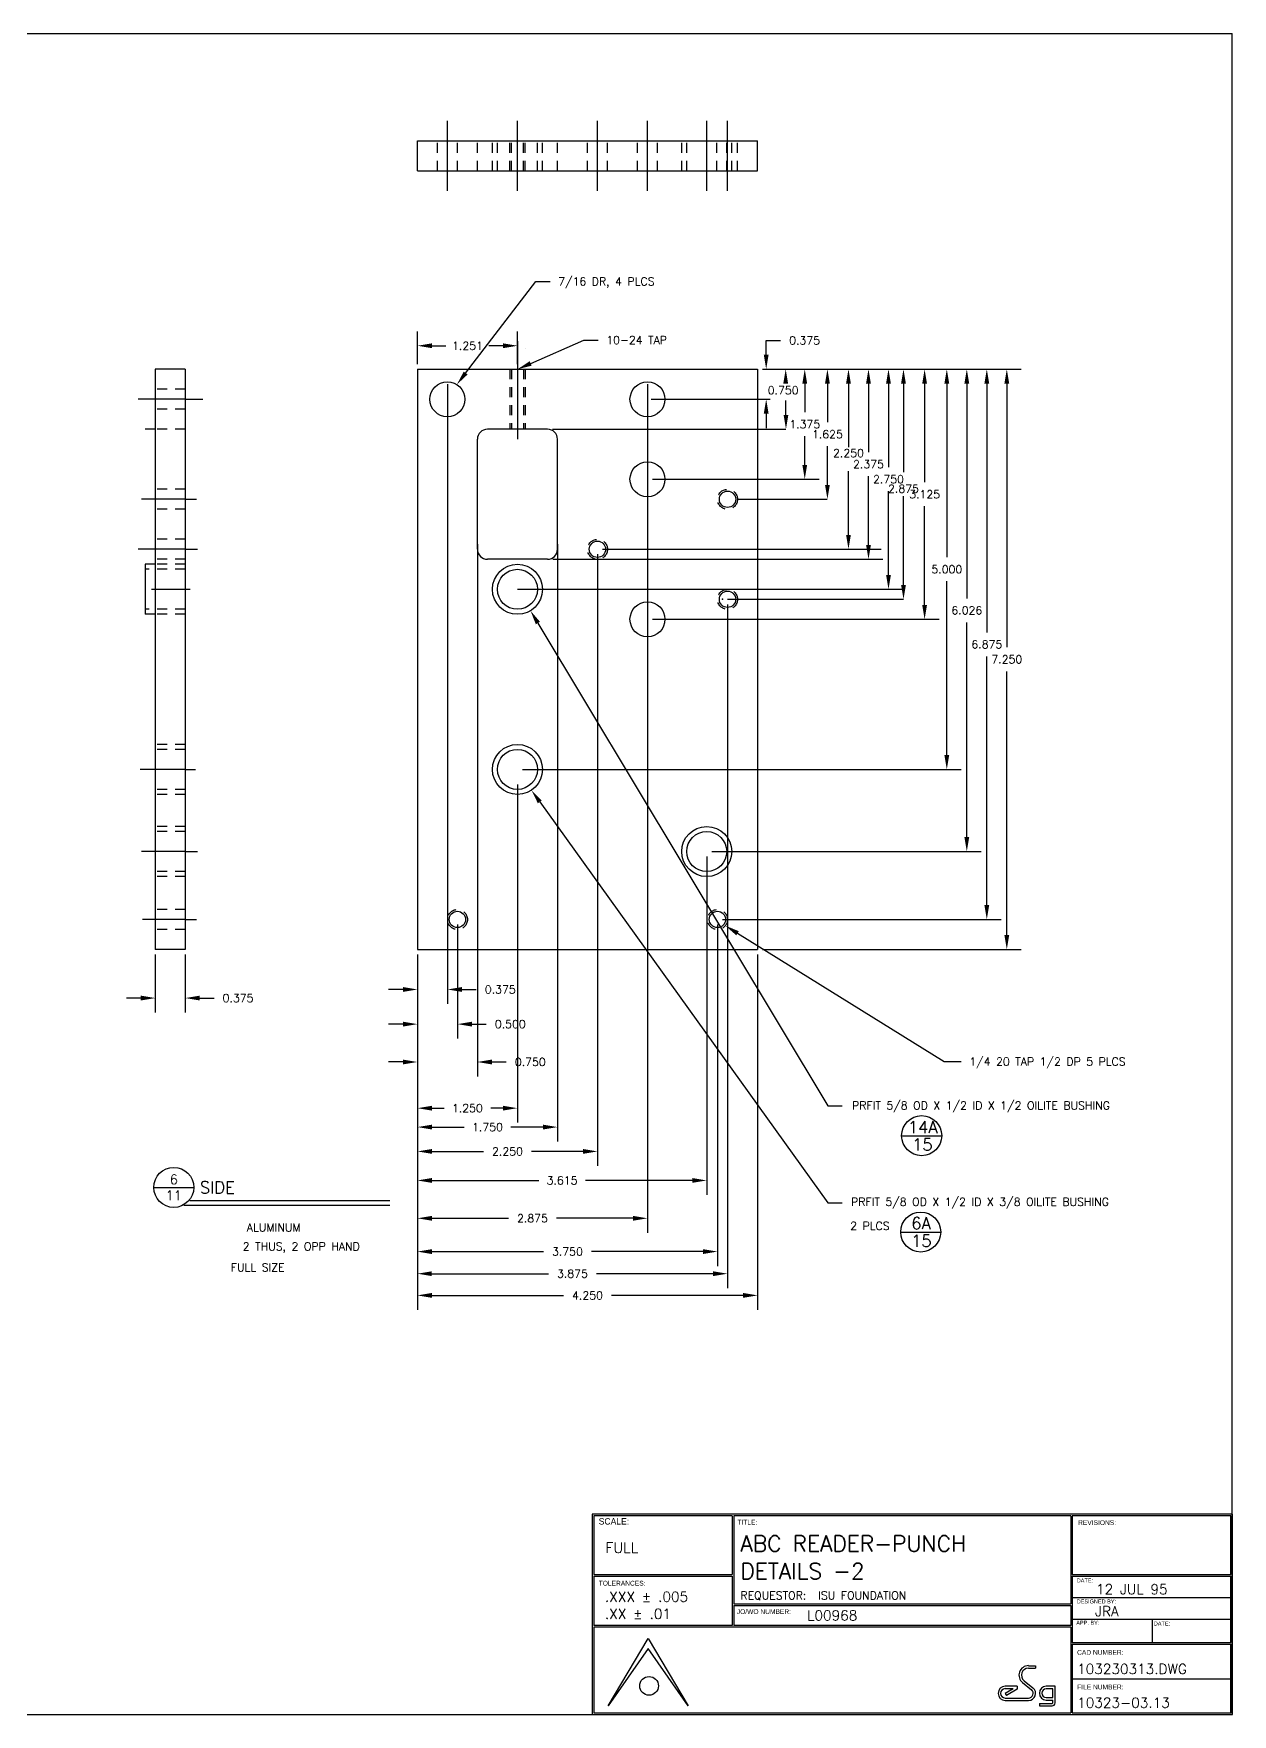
# Model space of a CAD drawing. Extents: x 0 to 33, y 0 to 21.
# Drawn here: x 18.02 to 33, y 0 to 21 of the extents above; entities that cross this region are included whole.
import ezdxf
from ezdxf.enums import TextEntityAlignment as Align

# ---------------------------------------------------------------- set-up
doc = ezdxf.new("R2010")
doc.units = 0
doc.header["$MEASUREMENT"] = 0
doc.linetypes.add('CENTER', pattern=[2, 1.25, -0.25, 0.25, -0.25])
doc.linetypes.add('HIDDEN2', pattern=[0.1875, 0.125, -0.0625])
doc.layers.get('0').update_dxf_attribs({"linetype": 'CONTINUOUS'})
doc.layers.get('DEFPOINTS').update_dxf_attribs({"linetype": 'CONTINUOUS'})
for name, color, linetype in [('BORDER', 5, 'CONTINUOUS'), ('DIM', 1, 'CONTINUOUS'), ('HIDDEN2', 6, 'HIDDEN2'), ('NFCENTER', 4, 'CENTER'), ('OBJECT', 3, 'CONTINUOUS'), ('TEXT', 1, 'CONTINUOUS')]:
    doc.layers.add(name, color=color, linetype=linetype)
doc.styles.add('ROMANS', font='romans')
doc.styles.add('SIMPLEX', font='simplex')
doc.styles.add('TITLE', font='italic')
doc.dimstyles.get("Standard").update_dxf_attribs({"dimtxt": 0.1, "dimasz": 0.18, "dimexe": 0.18, "dimexo": 0.0625, "dimgap": 0.1, "dimtad": 0, "dimtih": 1, "dimtoh": 1, "dimdec": 3, "dimzin": 0, "dimdsep": 46, "dimtxsty": 'SIMPLEX', "dimcen": 0.1, "dimclrd": 256, "dimclre": 256, "dimclrt": 256, "dimadec": 0, "dimazin": 0, "dimtfac": 0.8, "dimtdec": 3, "dimtofl": 0, "dimtmove": 2, "dimatfit": 3, "dimfxl": 1, "dimtolj": 1, "dimtzin": 0, "dimarcsym": 0})

# ---------------------------------------------------------------- blocks, each defined once
blk = doc.blocks.new('P-TITLE')
for p, q in [((-1.5625, -0.6375), (-1.0625, -0.6375)), ((-1.1125, -0.8), (1.3875, -0.8)), ((1.3875, -0.8625), (-1.1875, -0.8625))]:
    blk.add_line(p, q)
at = {"layer": 'DIM', "color": 7}
blk.add_circle((-1.3125, -0.6375), 0.25, dxfattribs=at)
at = {"style": 'ROMANS'}
for tag, p in [('NO.', (-1.3125, -0.5375)), ('PAGE', (-1.3125, -0.7375))]:
    blk.add_attdef(tag, text='', height=0.12, dxfattribs=at).set_placement(p, align=Align.MIDDLE)
for tag, p, height in [('DESCRIPTION', (-0.9875, -0.7125), 0.15), ('MATERIAL', (-0.4, -1.1875), 0.1), ('#_REQUIRED', (-0.45, -1.425), 0.1), ('SCALE', (-0.6, -1.6875), 0.1)]:
    blk.add_attdef(tag, p, '', height=height, dxfattribs=at)
at = {"style": 'ROMANS', "flags": 2}
for tag, p in [('MATERIAL:', (-1.1625, -1.1875)), ('#_REQD:', (-1.1625, -1.4375)), ('SCALE:', (-1.1625, -1.6875))]:
    blk.add_attdef(tag, p, '', height=0.1, dxfattribs=at)
blk = doc.blocks.new('*D34')
at = {"linetype": 'ByBlock', "transparency": 16777216}
for p, q in [((26.566, 28.947), (26.566, 24.68)), ((22.817, 28.572), (22.817, 24.68)), ((22.997, 24.86), (24.391, 24.86)), ((26.386, 24.86), (24.991, 24.86))]:
    blk.add_line(p, q, dxfattribs=at)
for points in [[(22.997, 24.89), (22.997, 24.83), (22.817, 24.86)], [(26.386, 24.89), (26.386, 24.83), (26.566, 24.86)]]:
    blk.add_solid(points, dxfattribs=at)
at = {"layer": 'DEFPOINTS', "color": 0, "linetype": 'ByBlock', "transparency": 16777216}
for p in [(26.566, 29.01), (22.817, 28.635), (26.566, 24.86)]:
    blk.add_point(p, dxfattribs=at)
at = {"linetype": 'ByBlock', "transparency": 16777216, "style": 'SIMPLEX'}
blk.add_text('3.750', height=0.1, dxfattribs=at).set_placement((24.691, 24.86), align=Align.MIDDLE_CENTER)
blk = doc.blocks.new('*D35')
at = {"linetype": 'ByBlock', "transparency": 16777216}
for p, q in [((22.817, 28.572), (22.817, 24.133)), ((27.067, 28.572), (27.067, 24.133)), ((22.997, 24.313), (24.642, 24.313)), ((26.887, 24.313), (25.242, 24.313))]:
    blk.add_line(p, q, dxfattribs=at)
for points in [[(22.997, 24.343), (22.997, 24.283), (22.817, 24.313)], [(26.887, 24.343), (26.887, 24.283), (27.067, 24.313)]]:
    blk.add_solid(points, dxfattribs=at)
at = {"layer": 'DEFPOINTS', "color": 0, "linetype": 'ByBlock', "transparency": 16777216}
for p in [(22.817, 28.635), (27.067, 28.635), (27.067, 24.313)]:
    blk.add_point(p, dxfattribs=at)
at = {"linetype": 'ByBlock', "transparency": 16777216, "style": 'SIMPLEX'}
blk.add_text('4.250', height=0.1, dxfattribs=at).set_placement((24.942, 24.313), align=Align.MIDDLE_CENTER)
blk = doc.blocks.new('*D36')
at = {"linetype": 'ByBlock', "transparency": 16777216}
for p, q in [((19.54, 28.572), (19.54, 27.848)), ((19.915, 28.572), (19.915, 27.848)), ((19.36, 28.028), (19.18, 28.028)), ((20.095, 28.028), (20.275, 28.028))]:
    blk.add_line(p, q, dxfattribs=at)
for points in [[(19.36, 28.058), (19.36, 27.998), (19.54, 28.028)], [(20.095, 28.058), (20.095, 27.998), (19.915, 28.028)]]:
    blk.add_solid(points, dxfattribs=at)
at = {"layer": 'DEFPOINTS', "color": 0, "linetype": 'ByBlock', "transparency": 16777216}
for p in [(19.54, 28.635), (19.915, 28.635), (19.915, 28.028)]:
    blk.add_point(p, dxfattribs=at)
at = {"linetype": 'ByBlock', "transparency": 16777216, "style": 'SIMPLEX'}
blk.add_text('0.375', height=0.1, dxfattribs=at).set_placement((20.575, 28.028), align=Align.MIDDLE_CENTER)
blk = doc.blocks.new('*D37')
at = {"linetype": 'ByBlock', "transparency": 16777216}
for p, q in [((27.129, 35.885), (30.362, 35.885)), ((30.182, 35.705), (30.182, 32.41)), ((30.182, 28.815), (30.182, 32.11)), ((27.129, 28.635), (30.362, 28.635))]:
    blk.add_line(p, q, dxfattribs=at)
for points in [[(30.152, 35.705), (30.212, 35.705), (30.182, 35.885)], [(30.152, 28.815), (30.212, 28.815), (30.182, 28.635)]]:
    blk.add_solid(points, dxfattribs=at)
at = {"layer": 'DEFPOINTS', "color": 0, "linetype": 'ByBlock', "transparency": 16777216}
for p in [(27.067, 35.885), (27.067, 28.635), (30.182, 28.635)]:
    blk.add_point(p, dxfattribs=at)
at = {"linetype": 'ByBlock', "transparency": 16777216, "style": 'SIMPLEX'}
blk.add_text('7.250', height=0.1, dxfattribs=at).set_placement((30.182, 32.26), align=Align.MIDDLE_CENTER)
blk = doc.blocks.new('*D38')
at = {"linetype": 'ByBlock', "transparency": 16777216}
for p, q in [((27.129, 35.885), (30.112, 35.885)), ((29.932, 35.705), (29.932, 32.597)), ((29.932, 29.19), (29.932, 32.297)), ((26.629, 29.01), (30.112, 29.01))]:
    blk.add_line(p, q, dxfattribs=at)
for points in [[(29.902, 35.705), (29.962, 35.705), (29.932, 35.885)], [(29.902, 29.19), (29.962, 29.19), (29.932, 29.01)]]:
    blk.add_solid(points, dxfattribs=at)
at = {"layer": 'DEFPOINTS', "color": 0, "linetype": 'ByBlock', "transparency": 16777216}
for p in [(27.067, 35.885), (26.566, 29.01), (29.932, 29.01)]:
    blk.add_point(p, dxfattribs=at)
at = {"linetype": 'ByBlock', "transparency": 16777216, "style": 'SIMPLEX'}
blk.add_text('6.875', height=0.1, dxfattribs=at).set_placement((29.932, 32.447), align=Align.MIDDLE_CENTER)
blk = doc.blocks.new('*D39')
at = {"linetype": 'ByBlock', "transparency": 16777216}
for p, q in [((27.129, 35.885), (29.862, 35.885)), ((29.682, 35.705), (29.682, 33.022)), ((29.682, 30.039), (29.682, 32.722)), ((26.494, 29.859), (29.862, 29.859))]:
    blk.add_line(p, q, dxfattribs=at)
for points in [[(29.652, 35.705), (29.712, 35.705), (29.682, 35.885)], [(29.652, 30.039), (29.712, 30.039), (29.682, 29.859)]]:
    blk.add_solid(points, dxfattribs=at)
at = {"layer": 'DEFPOINTS', "color": 0, "linetype": 'ByBlock', "transparency": 16777216}
for p in [(27.067, 35.885), (26.432, 29.859), (29.682, 29.859)]:
    blk.add_point(p, dxfattribs=at)
at = {"linetype": 'ByBlock', "transparency": 16777216, "style": 'SIMPLEX'}
blk.add_text('6.026', height=0.1, dxfattribs=at).set_placement((29.682, 32.872), align=Align.MIDDLE_CENTER)
blk = doc.blocks.new('*D40')
at = {"linetype": 'ByBlock', "transparency": 16777216}
for p, q in [((27.129, 35.885), (29.612, 35.885)), ((29.432, 35.705), (29.432, 33.535)), ((29.432, 31.065), (29.432, 33.235)), ((24.129, 30.885), (29.612, 30.885))]:
    blk.add_line(p, q, dxfattribs=at)
for points in [[(29.402, 35.705), (29.462, 35.705), (29.432, 35.885)], [(29.402, 31.065), (29.462, 31.065), (29.432, 30.885)]]:
    blk.add_solid(points, dxfattribs=at)
at = {"layer": 'DEFPOINTS', "color": 0, "linetype": 'ByBlock', "transparency": 16777216}
for p in [(27.067, 35.885), (24.066, 30.885), (29.432, 30.885)]:
    blk.add_point(p, dxfattribs=at)
at = {"linetype": 'ByBlock', "transparency": 16777216, "style": 'SIMPLEX'}
blk.add_text('5.000', height=0.1, dxfattribs=at).set_placement((29.432, 33.385), align=Align.MIDDLE_CENTER)
blk = doc.blocks.new('*D41')
at = {"linetype": 'ByBlock', "transparency": 16777216}
for p, q in [((25.067, 33.572), (25.067, 25.932)), ((22.817, 28.572), (22.817, 25.932)), ((22.997, 26.112), (23.642, 26.112)), ((24.887, 26.112), (24.242, 26.112))]:
    blk.add_line(p, q, dxfattribs=at)
for points in [[(22.997, 26.142), (22.997, 26.082), (22.817, 26.112)], [(24.887, 26.142), (24.887, 26.082), (25.067, 26.112)]]:
    blk.add_solid(points, dxfattribs=at)
at = {"layer": 'DEFPOINTS', "color": 0, "linetype": 'ByBlock', "transparency": 16777216}
for p in [(25.067, 33.635), (22.817, 28.635), (25.067, 26.112)]:
    blk.add_point(p, dxfattribs=at)
at = {"linetype": 'ByBlock', "transparency": 16777216, "style": 'SIMPLEX'}
blk.add_text('2.250', height=0.1, dxfattribs=at).set_placement((23.942, 26.112), align=Align.MIDDLE_CENTER)
blk = doc.blocks.new('*D42')
at = {"linetype": 'ByBlock', "transparency": 16777216}
for p, q in [((24.567, 33.697), (24.567, 26.236)), ((22.817, 28.572), (22.817, 26.236)), ((22.997, 26.416), (23.401, 26.416)), ((24.387, 26.416), (23.982, 26.416))]:
    blk.add_line(p, q, dxfattribs=at)
for points in [[(22.997, 26.446), (22.997, 26.386), (22.817, 26.416)], [(24.387, 26.446), (24.387, 26.386), (24.567, 26.416)]]:
    blk.add_solid(points, dxfattribs=at)
at = {"layer": 'DEFPOINTS', "color": 0, "linetype": 'ByBlock', "transparency": 16777216}
for p in [(24.567, 33.76), (22.817, 28.635), (24.567, 26.416)]:
    blk.add_point(p, dxfattribs=at)
at = {"linetype": 'ByBlock', "transparency": 16777216, "style": 'SIMPLEX'}
blk.add_text('1.750', height=0.1, dxfattribs=at).set_placement((23.692, 26.416), align=Align.MIDDLE_CENTER)
blk = doc.blocks.new('*D43')
at = {"linetype": 'ByBlock', "transparency": 16777216}
for p, q in [((23.567, 33.697), (23.567, 27.049)), ((22.817, 28.572), (22.817, 27.049)), ((22.637, 27.229), (22.457, 27.229)), ((23.747, 27.229), (23.927, 27.229))]:
    blk.add_line(p, q, dxfattribs=at)
for points in [[(22.637, 27.259), (22.637, 27.199), (22.817, 27.229)], [(23.747, 27.259), (23.747, 27.199), (23.567, 27.229)]]:
    blk.add_solid(points, dxfattribs=at)
at = {"layer": 'DEFPOINTS', "color": 0, "linetype": 'ByBlock', "transparency": 16777216}
for p in [(23.567, 33.76), (22.817, 28.635), (23.567, 27.229)]:
    blk.add_point(p, dxfattribs=at)
at = {"linetype": 'ByBlock', "transparency": 16777216, "style": 'SIMPLEX'}
blk.add_text('0.750', height=0.1, dxfattribs=at).set_placement((24.227, 27.229), align=Align.MIDDLE_CENTER)
blk = doc.blocks.new('*D44')
at = {"linetype": 'ByBlock', "transparency": 16777216}
for p, q in [((25.692, 35.697), (25.692, 25.096)), ((22.817, 28.572), (22.817, 25.096)), ((22.997, 25.276), (23.954, 25.276)), ((25.512, 25.276), (24.554, 25.276))]:
    blk.add_line(p, q, dxfattribs=at)
for points in [[(22.997, 25.306), (22.997, 25.246), (22.817, 25.276)], [(25.512, 25.306), (25.512, 25.246), (25.692, 25.276)]]:
    blk.add_solid(points, dxfattribs=at)
at = {"layer": 'DEFPOINTS', "color": 0, "linetype": 'ByBlock', "transparency": 16777216}
for p in [(25.692, 35.76), (22.817, 28.635), (25.692, 25.276)]:
    blk.add_point(p, dxfattribs=at)
at = {"linetype": 'ByBlock', "transparency": 16777216, "style": 'SIMPLEX'}
blk.add_text('2.875', height=0.1, dxfattribs=at).set_placement((24.254, 25.276), align=Align.MIDDLE_CENTER)
blk = doc.blocks.new('*D45')
at = {"linetype": 'ByBlock', "transparency": 16777216}
for p, q in [((23.192, 35.697), (23.192, 27.955)), ((22.817, 28.572), (22.817, 27.955)), ((22.637, 28.135), (22.457, 28.135)), ((23.372, 28.135), (23.552, 28.135))]:
    blk.add_line(p, q, dxfattribs=at)
for points in [[(22.637, 28.165), (22.637, 28.105), (22.817, 28.135)], [(23.372, 28.165), (23.372, 28.105), (23.192, 28.135)]]:
    blk.add_solid(points, dxfattribs=at)
at = {"layer": 'DEFPOINTS', "color": 0, "linetype": 'ByBlock', "transparency": 16777216}
for p in [(23.192, 35.76), (22.817, 28.635), (23.192, 28.135)]:
    blk.add_point(p, dxfattribs=at)
at = {"linetype": 'ByBlock', "transparency": 16777216, "style": 'SIMPLEX'}
blk.add_text('0.375', height=0.1, dxfattribs=at).set_placement((23.852, 28.135), align=Align.MIDDLE_CENTER)
blk = doc.blocks.new('*D46')
at = {"linetype": 'ByBlock', "transparency": 16777216}
for p, q in [((26.432, 29.796), (26.432, 25.569)), ((22.817, 28.572), (22.817, 25.569)), ((22.997, 25.749), (24.334, 25.749)), ((26.252, 25.749), (24.915, 25.749))]:
    blk.add_line(p, q, dxfattribs=at)
for points in [[(22.997, 25.779), (22.997, 25.719), (22.817, 25.749)], [(26.252, 25.779), (26.252, 25.719), (26.432, 25.749)]]:
    blk.add_solid(points, dxfattribs=at)
at = {"layer": 'DEFPOINTS', "color": 0, "linetype": 'ByBlock', "transparency": 16777216}
for p in [(26.432, 29.859), (22.817, 28.635), (26.432, 25.749)]:
    blk.add_point(p, dxfattribs=at)
at = {"linetype": 'ByBlock', "transparency": 16777216, "style": 'SIMPLEX'}
blk.add_text('3.615', height=0.1, dxfattribs=at).set_placement((24.624, 25.749), align=Align.MIDDLE_CENTER)
blk = doc.blocks.new('*D47')
at = {"linetype": 'ByBlock', "transparency": 16777216}
for p, q in [((24.066, 30.697), (24.066, 26.472)), ((22.817, 28.572), (22.817, 26.472)), ((22.997, 26.652), (23.151, 26.652)), ((23.886, 26.652), (23.732, 26.652))]:
    blk.add_line(p, q, dxfattribs=at)
for points in [[(22.997, 26.682), (22.997, 26.622), (22.817, 26.652)], [(23.886, 26.682), (23.886, 26.622), (24.066, 26.652)]]:
    blk.add_solid(points, dxfattribs=at)
at = {"layer": 'DEFPOINTS', "color": 0, "linetype": 'ByBlock', "transparency": 16777216}
for p in [(24.066, 30.76), (22.817, 28.635), (24.066, 26.652)]:
    blk.add_point(p, dxfattribs=at)
at = {"linetype": 'ByBlock', "transparency": 16777216, "style": 'SIMPLEX'}
blk.add_text('1.250', height=0.1, dxfattribs=at).set_placement((23.441, 26.652), align=Align.MIDDLE_CENTER)
blk = doc.blocks.new('*D48')
at = {"linetype": 'ByBlock', "transparency": 16777216}
for p, q in [((23.317, 28.947), (23.317, 27.522)), ((22.817, 28.572), (22.817, 27.522)), ((22.637, 27.702), (22.457, 27.702)), ((23.497, 27.702), (23.677, 27.702))]:
    blk.add_line(p, q, dxfattribs=at)
for points in [[(22.637, 27.732), (22.637, 27.672), (22.817, 27.702)], [(23.497, 27.732), (23.497, 27.672), (23.317, 27.702)]]:
    blk.add_solid(points, dxfattribs=at)
at = {"layer": 'DEFPOINTS', "color": 0, "linetype": 'ByBlock', "transparency": 16777216}
for p in [(23.317, 29.01), (22.817, 28.635), (23.317, 27.702)]:
    blk.add_point(p, dxfattribs=at)
at = {"linetype": 'ByBlock', "transparency": 16777216, "style": 'SIMPLEX'}
blk.add_text('0.500', height=0.1, dxfattribs=at).set_placement((23.977, 27.702), align=Align.MIDDLE_CENTER)
blk = doc.blocks.new('*D49')
at = {"linetype": 'ByBlock', "transparency": 16777216}
for p, q in [((22.817, 35.947), (22.817, 36.358)), ((24.068, 35.947), (24.068, 36.358)), ((22.997, 36.178), (23.173, 36.178)), ((23.888, 36.178), (23.711, 36.178))]:
    blk.add_line(p, q, dxfattribs=at)
for points in [[(22.997, 36.208), (22.997, 36.148), (22.817, 36.178)], [(23.888, 36.208), (23.888, 36.148), (24.068, 36.178)]]:
    blk.add_solid(points, dxfattribs=at)
at = {"layer": 'DEFPOINTS', "color": 0, "linetype": 'ByBlock', "transparency": 16777216}
for p in [(24.068, 36.178), (22.817, 35.885), (24.068, 35.885)]:
    blk.add_point(p, dxfattribs=at)
at = {"linetype": 'ByBlock', "transparency": 16777216, "style": 'SIMPLEX'}
blk.add_text('1.251', height=0.1, dxfattribs=at).set_placement((23.442, 36.178), align=Align.MIDDLE_CENTER)
blk = doc.blocks.new('T-BLK')
for p, q in [((-7.799, 0.116), (-7.299, 0.959)), ((-7.299, 0.959), (-6.799, 0.116)), ((-7.299, 0.834), (-7.799, 0.116)), ((-6.799, 0.116), (-7.299, 0.834)), ((-2.602, 0.43), (-2.491, 0.342)), ((-2.547, 0.618), (-2.458, 0.618)), ((-2.547, 0.588), (-2.458, 0.588)), ((-2.458, 0.618), (-2.458, 0.588)), ((-2.688, 0.361), (-2.837, 0.361)), ((-2.738, 0.331), (-2.837, 0.273)), ((-2.738, 0.331), (-2.837, 0.331)), ((-2.837, 0.273), (-2.822, 0.247)), ((-2.837, 0.214), (-2.547, 0.214)), ((-2.688, 0.326), (-2.822, 0.247)), ((-2.688, 0.361), (-2.688, 0.326)), ((-2.621, 0.407), (-2.51, 0.318)), ((-2.214, 0.361), (-2.325, 0.361)), ((-2.244, 0.331), (-2.325, 0.331)), ((-2.325, 0.219), (-2.244, 0.219)), ((-2.244, 0.219), (-2.244, 0.331)), ((-2.214, 0.154), (-2.214, 0.361)), ((-2.837, 0.184), (-2.547, 0.184)), ((-2.411, 0.146), (-2.252, 0.146)), ((-2.411, 0.146), (-2.411, 0.116)), ((-2.411, 0.116), (-2.252, 0.116)), ((-2.325, 0.189), (-2.244, 0.189)), ((-2.244, 0.154), (-2.244, 0.189))]:
    blk.add_line(p, q)
blk.add_circle((-7.289, 0.366), 0.117)
for centre, radius, start, end in [((-2.547, 0.5), 0.119, 90, 231.3801), ((-2.547, 0.5), 0.0887, 90, 231.3801), ((-2.837, 0.273), 0.0887, 90, 270), ((-2.837, 0.273), 0.0587, 90, 270), ((-2.547, 0.273), 0.0887, 270, 51.3801), ((-2.547, 0.273), 0.0587, 270, 51.3801), ((-2.325, 0.275), 0.086, 90, 270), ((-2.325, 0.275), 0.056, 90, 270), ((-2.252, 0.154), 0.0379, 270, 0), ((-2.252, 0.154), 0.00793, 270, 0)]:
    blk.add_arc(centre, radius, start, end)
at = {"layer": 'BORDER'}
for p, q in [((-6.25, 2.49), (-6.25, 1.758)), ((-6.23, 2.49), (-6.23, 1.391)), ((-2.02, 2.49), (-2.02, 1.391)), ((-2, 2.49), (-2, 1.758)), ((-7.979, 1.758), (-6.25, 1.758)), ((-7.979, 1.738), (-6.25, 1.738)), ((-6.25, 1.738), (-6.25, 1.121)), ((-2, 1.758), (-0.019, 1.758)), ((-2, 1.738), (-0.019, 1.738)), ((-2, 1.738), (-2, 0.907)), ((-6.23, 1.391), (-2.02, 1.391)), ((-6.23, 1.371), (-2.02, 1.371)), ((-6.23, 1.371), (-6.23, 1.121)), ((-2.02, 1.371), (-2.02, 1.121)), ((-6.25, 1.121), (-7.979, 1.121)), ((-2.02, 1.101), (-7.979, 1.101)), ((-2.02, 1.121), (-6.23, 1.121)), ((-2.02, 1.101), (-2.02, 0.03)), ((-2, 0.907), (-0.019, 0.907)), ((-2, 0.887), (-0.019, 0.887)), ((-2, 0.887), (-2, 0.03))]:
    blk.add_line(p, q, dxfattribs=at)
for points in [[(0.001, 0.01), (0.001, 2.51), (-7.999, 2.51), (-7.999, 0.01), (0.001, 0.01)], [(-6.25, 2.49), (-7.979, 2.49), (-7.979, 1.758)], [(-2.02, 2.49), (-6.23, 2.49)], [(-0.019, 1.758), (-0.019, 2.49), (-2, 2.49)], [(-7.979, 1.738), (-7.979, 1.121)], [(-0.019, 0.907), (-0.019, 1.738)], [(-7.979, 1.101), (-7.979, 0.03), (-2.02, 0.03)], [(-0.019, 0.03), (-0.019, 0.887)], [(-2, 0.03), (-0.019, 0.03)]]:
    blk.add_lwpolyline(points, dxfattribs=at)
at = {"layer": 'TEXT', "color": 2}
for p, q in [((-0.019, 1.466), (-2, 1.466)), ((-2, 1.201), (-0.019, 1.201)), ((-1, 1.201), (-1, 0.907)), ((-2, 0.454), (-0.019, 0.454))]:
    blk.add_line(p, q, dxfattribs=at)
at = {"style": 'SIMPLEX'}
for s, height, p in [('.XXX %%P .005', 0.125, (-7.84, 1.418)), ('REQUESTOR:', 0.1, (-6.147, 1.446)), ('.XX %%P .01', 0.125, (-7.84, 1.204))]:
    blk.add_text(s, height=height, dxfattribs=at).set_placement(p)
for tag, p, height in [('DWG_:_ACT', (-7.835, 2.028), 0.13), ('FLINE_TITLE', (-6.146, 2.044), 0.2), ('SLINE_TITLE', (-6.146, 1.7), 0.2), ('REQUESTOR', (-5.175, 1.446), 0.1), ('DATE', (-1.703, 1.511), 0.125), ('J.O.N.', (-5.313, 1.184), 0.125), ('DESN', (-1.714, 1.235), 0.125), ('CAD_NUMBER', (-1.94, 0.515), 0.125), ('FILE_NUMBER', (-1.939, 0.094), 0.125)]:
    blk.add_attdef(tag, p, '', height=height, dxfattribs=at)
at = {"color": 7, "style": 'TITLE', "flags": 2}
for tag, p, height in [('TOP_LINE_LOGO', (-6.697, 0.777), 0.17), ('BOTTOM_LINE_LOGO', (-6.693, 0.157), 0.125)]:
    blk.add_attdef(tag, p, '', height=height, dxfattribs=at)
at = {"style": 'SIMPLEX', "flags": 2}
for tag, p, height in [('FIRST_LOGO_LINE', (-6.69, 0.552), 0.1), ('SECOND_LOGO_LINE', (-6.691, 0.394), 0.085)]:
    blk.add_attdef(tag, p, '', height=height, dxfattribs=at)
at = {"layer": 'TEXT'}
for s, height, p in [('SCALE:', 0.08, (-7.918, 2.382)), ('TITLE:', 0.06, (-6.185, 2.381)), ('REVISIONS:', 0.06, (-1.927, 2.376)), ('DATE:', 0.05, (-1.944, 1.658)), ('TOLERANCES:', 0.06, (-7.918, 1.619)), ('JO/WO NUMBER:', 0.06, (-6.192, 1.264)), ('DESIGNED BY:', 0.05, (-1.944, 1.396)), ('APP. BY:', 0.05, (-1.95, 1.13)), ('DATE:', 0.05, (-0.981, 1.12)), ('CAD NUMBER:', 0.06, (-1.94, 0.755)), ('FILE NUMBER:', 0.06, (-1.939, 0.322))]:
    blk.add_text(s, height=height, dxfattribs=at).set_placement(p)
blk = doc.blocks.new('*D50')
at = {"linetype": 'ByBlock', "transparency": 16777216}
for p, q in [((27.268, 14.358), (27.268, 5.815)), ((23.393, 9.983), (23.393, 5.815)), ((23.573, 5.995), (25.03, 5.995)), ((27.088, 5.995), (25.63, 5.995))]:
    blk.add_line(p, q, dxfattribs=at)
for points in [[(23.573, 6.025), (23.573, 5.965), (23.393, 5.995)], [(27.088, 6.025), (27.088, 5.965), (27.268, 5.995)]]:
    blk.add_solid(points, dxfattribs=at)
at = {"layer": 'DEFPOINTS', "color": 0, "linetype": 'ByBlock', "transparency": 16777216}
for p in [(27.268, 14.421), (23.393, 10.046), (27.268, 5.995)]:
    blk.add_point(p, dxfattribs=at)
at = {"linetype": 'ByBlock', "transparency": 16777216, "style": 'SIMPLEX'}
blk.add_text('3.875', height=0.1, dxfattribs=at).set_placement((25.33, 5.995), align=Align.MIDDLE_CENTER)
blk = doc.blocks.new('*D51')
at = {"linetype": 'ByBlock', "transparency": 16777216}
for p, q in [((27.705, 17.296), (28.413, 17.296)), ((28.233, 17.116), (28.233, 16.758)), ((28.233, 16.101), (28.233, 16.458)), ((26.33, 15.921), (28.413, 15.921))]:
    blk.add_line(p, q, dxfattribs=at)
for points in [[(28.203, 17.116), (28.263, 17.116), (28.233, 17.296)], [(28.203, 16.101), (28.263, 16.101), (28.233, 15.921)]]:
    blk.add_solid(points, dxfattribs=at)
at = {"layer": 'DEFPOINTS', "color": 0, "linetype": 'ByBlock', "transparency": 16777216}
for p in [(27.643, 17.296), (26.268, 15.921), (28.233, 15.921)]:
    blk.add_point(p, dxfattribs=at)
at = {"linetype": 'ByBlock', "transparency": 16777216, "style": 'SIMPLEX'}
blk.add_text('1.375', height=0.1, dxfattribs=at).set_placement((28.233, 16.608), align=Align.MIDDLE_CENTER)
blk = doc.blocks.new('*D52')
at = {"linetype": 'ByBlock', "transparency": 16777216}
for p, q in [((27.705, 17.296), (29.911, 17.296)), ((29.731, 17.116), (29.731, 15.883)), ((29.731, 14.351), (29.731, 15.583)), ((26.33, 14.171), (29.911, 14.171))]:
    blk.add_line(p, q, dxfattribs=at)
for points in [[(29.701, 17.116), (29.761, 17.116), (29.731, 17.296)], [(29.701, 14.351), (29.761, 14.351), (29.731, 14.171)]]:
    blk.add_solid(points, dxfattribs=at)
at = {"layer": 'DEFPOINTS', "color": 0, "linetype": 'ByBlock', "transparency": 16777216}
for p in [(27.643, 17.296), (26.268, 14.171), (29.731, 14.171)]:
    blk.add_point(p, dxfattribs=at)
at = {"linetype": 'ByBlock', "transparency": 16777216, "style": 'SIMPLEX'}
blk.add_text('3.125', height=0.1, dxfattribs=at).set_placement((29.731, 15.733), align=Align.MIDDLE_CENTER)

msp = doc.modelspace()

# ---------------------------------------------------------------- linework, layer by layer
at = {"layer": 'BORDER'}
for p, q in [((0, 21), (33, 21)), ((33, 0), (33, 21)), ((0, 0), (33, 0))]:
    msp.add_line(p, q, dxfattribs=at)
at = {"layer": 'DEFPOINTS', "color": 0, "linetype": 'ByBlock'}
for p in [(25.4342, 16.4319), (24.4416, 16.0569), (27.9325, 16.0569), (27.7567, 15.1819), (25.0666, 14.5569), (28.4325, 14.5569), (24.2123, 14.4319), (28.4532, 14.4319), (23.8373, 14.0569), (28.7032, 14.0569), (29.12, 13.9319)]:
    msp.add_point(p, dxfattribs=at)
at = {"layer": 'DIM'}
for p, q in [((23.4193, 16.7588), (24.2958, 17.9039)), ((24.2958, 17.9039), (24.4758, 17.9039)), ((24.2323, 16.8793), (24.8966, 17.1708)), ((24.8966, 17.1708), (25.0766, 17.1708)), ((24.3219, 13.6358), (27.9438, 7.6015)), ((24.3459, 11.4015), (27.9458, 6.3923)), ((26.8171, 9.7595), (29.3986, 8.1564)), ((29.3986, 8.1564), (29.5786, 8.1564)), ((29.4326, 8.1564), (29.6126, 8.1564)), ((27.9438, 7.6015), (28.1238, 7.6015)), ((27.9458, 6.3923), (28.1258, 6.3923))]:
    msp.add_line(p, q, dxfattribs=at)
at = {"layer": 'DIM', "linetype": 'ByBlock'}
for p, q in [((27.1751, 16.9869), (27.1751, 17.1669)), ((27.1751, 17.1669), (27.3551, 17.1669)), ((27.9401, 16.6269), (27.9401, 16.1444)), ((28.2032, 16.6269), (28.2032, 15.8319)), ((28.4532, 16.6269), (28.4532, 15.7694)), ((28.7032, 16.6269), (28.7032, 15.5819)), ((28.8907, 16.6269), (28.8907, 15.5194)), ((25.7358, 16.4319), (27.2237, 16.4319)), ((27.422, 16.2369), (27.422, 16.4169)), ((27.1751, 16.2519), (27.1751, 16.0719)), ((24.5041, 16.0569), (27.422, 16.0569)), ((27.9401, 15.3619), (27.9401, 15.8444)), ((28.2032, 14.7369), (28.2032, 15.5319)), ((28.4532, 14.6119), (28.4532, 15.4694)), ((26.8166, 15.1819), (27.9367, 15.1819)), ((28.7032, 14.2369), (28.7032, 15.2819)), ((28.8907, 14.1119), (28.8907, 15.2194)), ((25.1291, 14.5569), (28.6125, 14.5569)), ((24.5101, 14.4319), (28.6332, 14.4319)), ((24.0666, 14.0569), (28.8832, 14.0569)), ((26.6916, 13.9319), (28.8907, 13.9319))]:
    msp.add_line(p, q, dxfattribs=at)
at = {"layer": 'DIM', "color": 0, "linetype": 'ByBlock'}
msp.add_point((26.6291, 13.9319), dxfattribs=at)
at = {"layer": 'DIM'}
for points in [[(24.2444, 16.8518), (24.2203, 16.9067), (24.0675, 16.8069)], [(23.4431, 16.7406), (23.3955, 16.7771), (23.3099, 16.6159)], [(24.2962, 13.6204), (24.3477, 13.6512), (24.2293, 13.7901)], [(24.3216, 11.384), (24.3703, 11.4191), (24.2409, 11.5477)], [(26.8013, 9.734), (26.8329, 9.7849), (26.6642, 9.8544)]]:
    msp.add_solid(points, dxfattribs=at)
at = {"layer": 'DIM', "linetype": 'ByBlock'}
for points in [[(27.1451, 16.9869), (27.2051, 16.9869), (27.1751, 16.8069)], [(27.3885, 16.6269), (27.4485, 16.6269), (27.4185, 16.8069)], [(27.9101, 16.6269), (27.9701, 16.6269), (27.9401, 16.8069)], [(28.1732, 16.6269), (28.2332, 16.6269), (28.2032, 16.8069)], [(28.4232, 16.6269), (28.4832, 16.6269), (28.4532, 16.8069)], [(28.6732, 16.6269), (28.7332, 16.6269), (28.7032, 16.8069)], [(28.8607, 16.6269), (28.9207, 16.6269), (28.8907, 16.8069)], [(27.1451, 16.2519), (27.2051, 16.2519), (27.1751, 16.4319)], [(27.392, 16.2369), (27.452, 16.2369), (27.422, 16.0569)], [(27.9101, 15.3619), (27.9701, 15.3619), (27.9401, 15.1819)], [(28.1732, 14.7369), (28.2332, 14.7369), (28.2032, 14.5569)], [(28.4232, 14.6119), (28.4832, 14.6119), (28.4532, 14.4319)], [(28.6732, 14.2369), (28.7332, 14.2369), (28.7032, 14.0569)], [(28.8607, 14.1119), (28.9207, 14.1119), (28.8907, 13.9319)]]:
    msp.add_solid(points, dxfattribs=at)
at = {"layer": 'HIDDEN2'}
for p, q in [((23.0666, 19.2863), (23.0666, 19.6613)), ((23.3166, 19.2863), (23.3166, 19.6613)), ((23.5666, 19.2863), (23.5666, 19.6613)), ((23.7541, 19.2863), (23.7541, 19.6613)), ((23.8166, 19.2863), (23.8166, 19.6613)), ((23.9725, 19.2863), (23.9725, 19.6613)), ((23.9915, 19.2863), (23.9915, 19.6613)), ((24.1435, 19.2863), (24.1435, 19.6613)), ((24.1625, 19.2863), (24.1625, 19.6613)), ((24.3166, 19.2863), (24.3166, 19.6613)), ((24.3791, 19.2863), (24.3791, 19.6613)), ((24.5666, 19.2863), (24.5666, 19.6613)), ((24.9416, 19.2863), (24.9416, 19.6613)), ((25.1916, 19.2863), (25.1916, 19.6613)), ((25.5666, 19.2863), (25.5666, 19.6613)), ((25.8166, 19.2863), (25.8166, 19.6613)), ((26.1191, 19.2863), (26.1191, 19.6613)), ((26.1816, 19.2863), (26.1816, 19.6613)), ((26.5566, 19.2863), (26.5566, 19.6613)), ((26.6816, 19.2863), (26.6816, 19.6613)), ((26.7441, 19.2863), (26.7441, 19.6613)), ((26.8166, 19.2863), (26.8166, 19.6613)), ((24.1695, 17.0624), (24.1695, 17.0624)), ((23.9725, 16.8069), (23.9725, 16.0569)), ((23.9915, 16.8069), (23.9915, 16.0569)), ((24.1435, 16.8069), (24.1435, 16.0569)), ((24.1625, 16.8069), (24.1625, 16.0569)), ((19.9154, 16.5569), (19.5404, 16.5569)), ((19.9154, 16.3069), (19.5404, 16.3069)), ((19.9154, 16.0569), (19.5404, 16.0569)), ((19.9154, 15.3069), (19.5404, 15.3069)), ((19.9154, 15.0569), (19.5404, 15.0569)), ((19.9154, 14.6819), (19.5404, 14.6819)), ((19.9154, 14.3069), (19.4154, 14.3069)), ((19.9154, 14.4319), (19.5404, 14.4319)), ((19.9154, 14.3694), (19.5404, 14.3694)), ((19.9154, 13.8069), (19.4154, 13.8069)), ((19.9154, 13.8069), (19.5404, 13.8069)), ((19.9154, 13.7444), (19.5404, 13.7444)), ((19.9154, 12.1194), (19.5404, 12.1194)), ((19.9154, 12.0569), (19.5404, 12.0569)), ((19.9154, 11.5569), (19.5404, 11.5569)), ((19.9154, 11.4944), (19.5404, 11.4944)), ((19.9154, 11.0932), (19.5404, 11.0932)), ((19.9154, 11.0307), (19.5404, 11.0307)), ((19.9154, 10.5307), (19.5404, 10.5307)), ((19.9154, 10.4682), (19.5404, 10.4682)), ((19.9154, 10.0569), (19.5404, 10.0569)), ((19.9154, 9.8069), (19.5404, 9.8069))]:
    msp.add_line(p, q, dxfattribs=at)
for centre in [(26.6916, 15.1819), (25.0666, 14.5569), (26.6916, 13.9319), (23.3166, 9.9319), (26.5661, 9.9319)]:
    msp.add_circle(centre, 0.125, dxfattribs=at)
at = {"layer": 'NFCENTER'}
for p, q in [((23.1916, 19.0363), (23.1916, 19.9113)), ((24.0666, 19.0363), (24.0666, 19.9113)), ((25.0666, 19.0363), (25.0666, 19.9113)), ((25.6916, 19.0363), (25.6916, 19.9113)), ((26.4316, 19.0363), (26.4316, 19.9113)), ((26.6916, 19.0363), (26.6916, 19.9113)), ((24.0675, 17.1554), (24.0675, 15.9345)), ((19.5404, 16.4319), (19.3269, 16.4319)), ((19.9154, 16.4319), (19.5404, 16.4319)), ((19.9154, 16.4319), (20.1344, 16.4319)), ((19.5404, 15.1819), (19.3666, 15.1819)), ((19.9154, 15.1819), (19.5404, 15.1819)), ((19.9154, 15.1819), (20.055, 15.1819)), ((19.5404, 14.5569), (19.3269, 14.5569)), ((19.9154, 14.5569), (19.5404, 14.5569)), ((19.9154, 14.5569), (20.0683, 14.5569)), ((19.9748, 14.0565), (19.4933, 14.0565)), ((19.5404, 11.8069), (19.3534, 11.8069)), ((19.9154, 11.8069), (19.5404, 11.8069)), ((19.9154, 11.8069), (20.0418, 11.8069)), ((19.5404, 10.7807), (19.3666, 10.7807)), ((19.9154, 10.7807), (19.5404, 10.7807)), ((19.9154, 10.7807), (20.0683, 10.7807)), ((19.5404, 9.9319), (19.3799, 9.9319)), ((19.9154, 9.9319), (19.5404, 9.9319)), ((19.9154, 9.9319), (20.055, 9.9319))]:
    msp.add_line(p, q, dxfattribs=at)
at = {"layer": 'OBJECT'}
for p, q in [((22.8166, 19.6613), (27.0666, 19.6613)), ((22.8166, 19.2863), (22.8166, 19.6613)), ((27.0666, 19.2863), (27.0666, 19.6613)), ((22.8166, 19.2863), (27.0666, 19.2863)), ((19.5404, 16.8069), (19.5404, 9.5569)), ((19.9154, 16.8069), (19.5404, 16.8069)), ((19.9154, 16.8069), (19.9154, 9.5569)), ((22.8166, 16.8069), (22.8166, 9.5569)), ((22.8166, 16.8069), (27.0666, 16.8069)), ((27.0666, 16.8069), (27.0666, 9.5569)), ((19.5404, 16.0569), (19.4154, 16.0569)), ((24.4416, 16.0569), (23.6916, 16.0569)), ((23.5666, 14.5569), (23.5666, 15.9319)), ((24.5666, 14.5569), (24.5666, 15.9319)), ((19.4154, 14.3694), (19.4154, 13.7444)), ((19.5404, 14.3694), (19.4154, 14.3694)), ((24.4416, 14.4319), (23.6916, 14.4319)), ((19.5404, 13.7444), (19.4154, 13.7444)), ((19.9154, 9.5569), (19.5404, 9.5569)), ((22.8166, 9.5569), (27.0666, 9.5569)), ((28.8678, 7.2306), (29.3678, 7.2306)), ((28.8557, 6.0268), (29.3557, 6.0268))]:
    msp.add_line(p, q, dxfattribs=at)
for centre, radius in [((23.1916, 16.4319), 0.2188), ((25.6916, 16.4319), 0.2188), ((25.6916, 15.4319), 0.2188), ((26.6916, 15.1819), 0.102), ((25.0666, 14.5569), 0.102), ((24.0666, 14.0569), 0.3125), ((24.0666, 14.0569), 0.25), ((24.0666, 14.0569), 0.25), ((24.0666, 14.0569), 0.25), ((25.6916, 13.6819), 0.2188), ((26.6916, 13.9319), 0.102), ((24.0664, 11.8069), 0.3125), ((24.0664, 11.8069), 0.25), ((26.4316, 10.7807), 0.3125), ((26.4316, 10.7807), 0.25), ((23.3166, 9.9319), 0.102), ((26.5661, 9.9319), 0.102), ((29.1178, 7.2306), 0.25), ((29.1057, 6.0268), 0.25)]:
    msp.add_circle(centre, radius, dxfattribs=at)
for centre, start, end in [((23.6916, 15.9319), 90, 180), ((24.4416, 15.9319), 0, 90), ((23.6916, 14.5569), 180, 270), ((24.4416, 14.5569), 270, 0)]:
    msp.add_arc(centre, 0.125, start, end, dxfattribs=at)

# ---------------------------------------------------------------- block references
ref = msp.add_blockref('P-TITLE', (21.0848, 7.2218), dxfattribs=at)
ref.add_attrib('SCALE', 'FULL SIZE', (20.4848, 5.5343), dxfattribs={"layer": '0', "height": 0.1, "style": 'ROMANS'})
ref.add_attrib('#_REQUIRED', '2 THUS, 2 OPP HAND', (20.6348, 5.7968), dxfattribs={"layer": '0', "height": 0.1, "style": 'ROMANS'})
ref.add_attrib('MATERIAL', 'ALUMINUM', (20.6848, 6.0343), dxfattribs={"layer": '0', "height": 0.1, "style": 'ROMANS'})
ref.add_attrib('NO.', '6', dxfattribs={"layer": '0', "height": 0.12, "style": 'ROMANS'}).set_placement((19.7723, 6.6843), align=Align.MIDDLE)
ref.add_attrib('DESCRIPTION', 'SIDE', (20.0973, 6.5093), dxfattribs={"layer": '0', "height": 0.15, "style": 'ROMANS'})
ref.add_attrib('PAGE', '11', dxfattribs={"layer": '0', "height": 0.12, "style": 'ROMANS'}).set_placement((19.7723, 6.4843), align=Align.MIDDLE)
ref = msp.add_blockref('T-BLK', (33, -0.01), dxfattribs=at)
ref.add_attrib('FILE_NUMBER', '10323-03.13', (31.0611, 0.0836), dxfattribs={"layer": '0', "height": 0.125, "style": 'SIMPLEX'})
ref.add_attrib('J.O.N.', 'L00968', (27.6869, 1.1736), dxfattribs={"layer": '0', "height": 0.125, "style": 'SIMPLEX'})
ref.add_attrib('DWG_:_ACT', 'FULL', (25.1652, 2.0175), dxfattribs={"layer": '0', "height": 0.13, "style": 'SIMPLEX'})
ref.add_attrib('DESN', 'JRA', (31.2856, 1.2252), dxfattribs={"layer": '0', "height": 0.125, "style": 'SIMPLEX'})
ref.add_attrib('DATE', '12 JUL 95', (31.2966, 1.5011), dxfattribs={"layer": '0', "height": 0.125, "style": 'SIMPLEX'})
ref.add_attrib('REQUESTOR', 'ISU FOUNDATION', (27.8248, 1.4363), dxfattribs={"layer": '0', "height": 0.1, "style": 'SIMPLEX'})
ref.add_attrib('SLINE_TITLE', 'DETAILS -2', (26.8538, 1.6905), dxfattribs={"layer": '0', "height": 0.2, "style": 'SIMPLEX'})
ref.add_attrib('FLINE_TITLE', 'ABC READER-PUNCH', (26.8538, 2.0341), dxfattribs={"layer": '0', "height": 0.2, "style": 'SIMPLEX'})
ref.add_attrib('CAD_NUMBER', '103230313.DWG', (31.0604, 0.505), dxfattribs={"layer": '0', "height": 0.125, "style": 'SIMPLEX'})

# ---------------------------------------------------------------- texts
at = {"layer": 'DIM', "style": 'SIMPLEX'}
for s, p in [('7/16 DR, 4 PLCS', (24.5758, 17.9039)), ('10-24 TAP', (25.1766, 17.1708)), ('1/4 20 TAP 1/2 DP 5 PLCS', (29.7126, 8.1564)), ('PRFIT 5/8 OD X 1/2 ID X 1/2 OILITE BUSHING', (28.248, 7.6076)), ('PRFIT 5/8 OD X 1/2 ID X 3/8 OILITE BUSHING', (28.2359, 6.4038))]:
    msp.add_text(s, height=0.1, dxfattribs=at).set_placement(p, align=Align.MIDDLE_LEFT)
at = {"layer": 'DIM', "linetype": 'ByBlock', "style": 'SIMPLEX'}
for s, p in [('0.375', (27.6551, 17.1669)), ('0.750', (27.3871, 16.5441)), ('1.625', (27.9401, 15.9944)), ('2.250', (28.2032, 15.7593)), ('2.375', (28.4532, 15.6194)), ('2.750', (28.7032, 15.4319)), ('2.875', (28.8907, 15.3141))]:
    msp.add_text(s, height=0.1, dxfattribs=at).set_placement(p, align=Align.MIDDLE_CENTER)
at = {"layer": 'DIM', "style": 'SIMPLEX'}
msp.add_text('2 PLCS', height=0.1, dxfattribs=at).set_placement((28.2247, 6.0527))
at = {"layer": 'OBJECT', "style": 'SIMPLEX'}
for s, p in [('14A', (28.9436, 7.262)), ('15', (28.9978, 7.0454)), ('6A', (28.9879, 6.0617)), ('15', (28.9857, 5.8416))]:
    msp.add_text(s, height=0.15, dxfattribs=at).set_placement(p)

# ---------------------------------------------------------------- dimensions: what is measured, and where the dimension line sits
at = {"layer": 'DIM'}
for base, p1, p2, picture, middle, set_off in [((24.0675, 17.1001), (22.8166, 16.8069), (24.0675, 16.8069), '*D49', (23.442, 17.1001), (0, -19.0779)), ((23.1916, 9.0569), (22.8166, 9.5569), (23.1916, 16.6819), '*D45', (23.8516, 9.0569), (0, -19.0779)), ((25.6916, 6.1981), (22.8166, 9.5569), (25.6916, 16.6819), '*D44', (24.2541, 6.1981), (0, -19.0779)), ((23.5666, 8.1512), (22.8166, 9.5569), (23.5666, 14.6819), '*D43', (24.2266, 8.1512), (0, -19.0779)), ((24.5666, 7.3383), (22.8166, 9.5569), (24.5666, 14.6819), '*D42', (23.6916, 7.3383), (0, -19.0779)), ((25.0666, 7.0346), (22.8166, 9.5569), (25.0666, 14.5569), '*D41', (23.9416, 7.0346), (0, -19.0779)), ((26.6916, 5.5061), (22.8166, 9.5569), (26.6916, 13.9319), '*D50', (24.7541, 5.5061), (-0.5763, -0.489)), ((24.0664, 7.5745), (22.8166, 9.5569), (24.0664, 11.6819), '*D47', (23.4415, 7.5745), (0, -19.0779)), ((26.4316, 6.6711), (22.8166, 9.5569), (26.4316, 10.7807), '*D46', (24.6241, 6.6711), (0, -19.0779)), ((23.3166, 8.6242), (22.8166, 9.5569), (23.3166, 9.9319), '*D48', (23.9766, 8.6242), (0, -19.0779)), ((26.56611, 5.78208), (22.81655, 9.5569), (26.56611, 9.9319), '*D34', (24.69133, 5.78208), (0, -19.07788)), ((19.9154, 8.95), (19.5404, 9.5569), (19.9154, 9.5569), '*D36', (20.5754, 8.95), (0, -19.0779)), ((27.0666, 5.2348), (22.8166, 9.5569), (27.0666, 9.5569), '*D35', (24.9416, 5.2348), (0, -19.0779))]:
    dim = msp.add_linear_dim(base=base, p1=p1, p2=p2, dimstyle='STANDARD', dxfattribs=at)
    dim.commit()
    dim.dimension.update_dxf_attribs({"geometry": picture, "text_midpoint": middle, "insert": set_off})
for base, p2, dimstyle, picture, middle, set_off in [((29.4325, 11.8069), (24.0664, 11.8069), 'Standard', '*D40', (29.4325, 14.3069), (0, -19.0779)), ((27.657, 15.4319), (25.6916, 15.4319), 'STANDARD', '*D51', (27.657, 16.1194), (-0.5763, -0.489)), ((29.1546, 13.6819), (25.6916, 13.6819), 'STANDARD', '*D52', (29.1546, 15.2444), (-0.5763, -0.489)), ((29.6825, 10.7807), (26.4316, 10.7807), 'Standard', '*D39', (29.6825, 13.7938), (0, -19.0779)), ((29.9325, 9.9319), (26.5661, 9.9319), 'Standard', '*D38', (29.9325, 13.3694), (0, -19.0779)), ((30.1825, 9.5569), (27.0666, 9.5569), 'Standard', '*D37', (30.1825, 13.1819), (0, -19.0779))]:
    dim = msp.add_linear_dim(base=base, p1=(27.0666, 16.8069), p2=p2, angle=90, dimstyle=dimstyle, dxfattribs=at)
    dim.commit()
    dim.dimension.update_dxf_attribs({"geometry": picture, "text_midpoint": middle, "insert": set_off})

doc.saveas('drawing.dxf')
